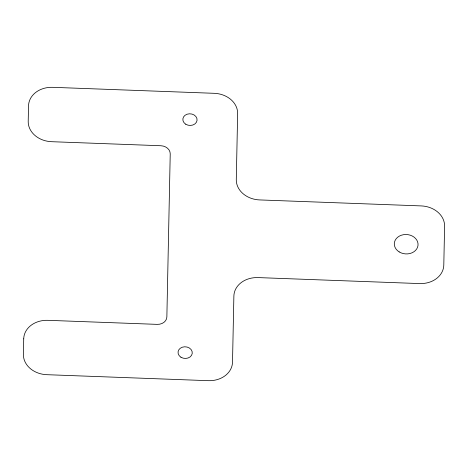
<?xml version="1.0" encoding="UTF-8"?>
<svg xmlns="http://www.w3.org/2000/svg" width="468" height="468" viewBox="0 0 468 468"><rect width="100%" height="100%" fill="white"/><g stroke="black" fill="none" stroke-linecap="round" stroke-linejoin="round"><path stroke-width="0.7" d="M23.722 338.855L23.4 354.387A23.786 19.41 4 0 0 46.765 374.687L208.354 380.677A23.786 19.41 4 0 0 232.514 362.138L233.877 296.127A23.786 19.41 4 0 1 258.043 277.588L419.632 283.579A23.786 19.41 4 0 0 443.799 265.04L444.6 226.208A23.786 19.41 4 0 0 421.235 205.914L259.646 199.924A23.786 19.41 4 0 1 236.287 179.624L237.645 113.613A23.786 19.41 4 0 0 214.285 93.313L52.697 87.323A23.786 19.41 4 0 0 28.53 105.862L28.209 121.393A23.786 19.41 4 0 0 51.574 141.693L160.881 145.741A9.512 7.763 4 0 1 170.229 153.861L166.86 316.959A9.512 7.763 4 0 1 157.195 324.371L47.882 320.323A23.786 19.41 4 0 0 23.722 338.855M180.946 357.224A7.137 5.827 4 0 0 192.243 353.399A7.137 5.827 4 0 0 182.263 347.215A7.137 5.827 4 0 0 180.946 357.224M185.755 124.225A7.137 5.827 4 0 0 197.051 120.405A7.137 5.827 4 0 0 187.077 114.221A7.137 5.827 4 0 0 185.755 124.225M399.175 251.901A11.893 9.705 4 0 0 417.994 245.524A11.893 9.705 4 0 0 401.368 235.223A11.893 9.705 4 0 0 399.175 251.901"/></g></svg>
